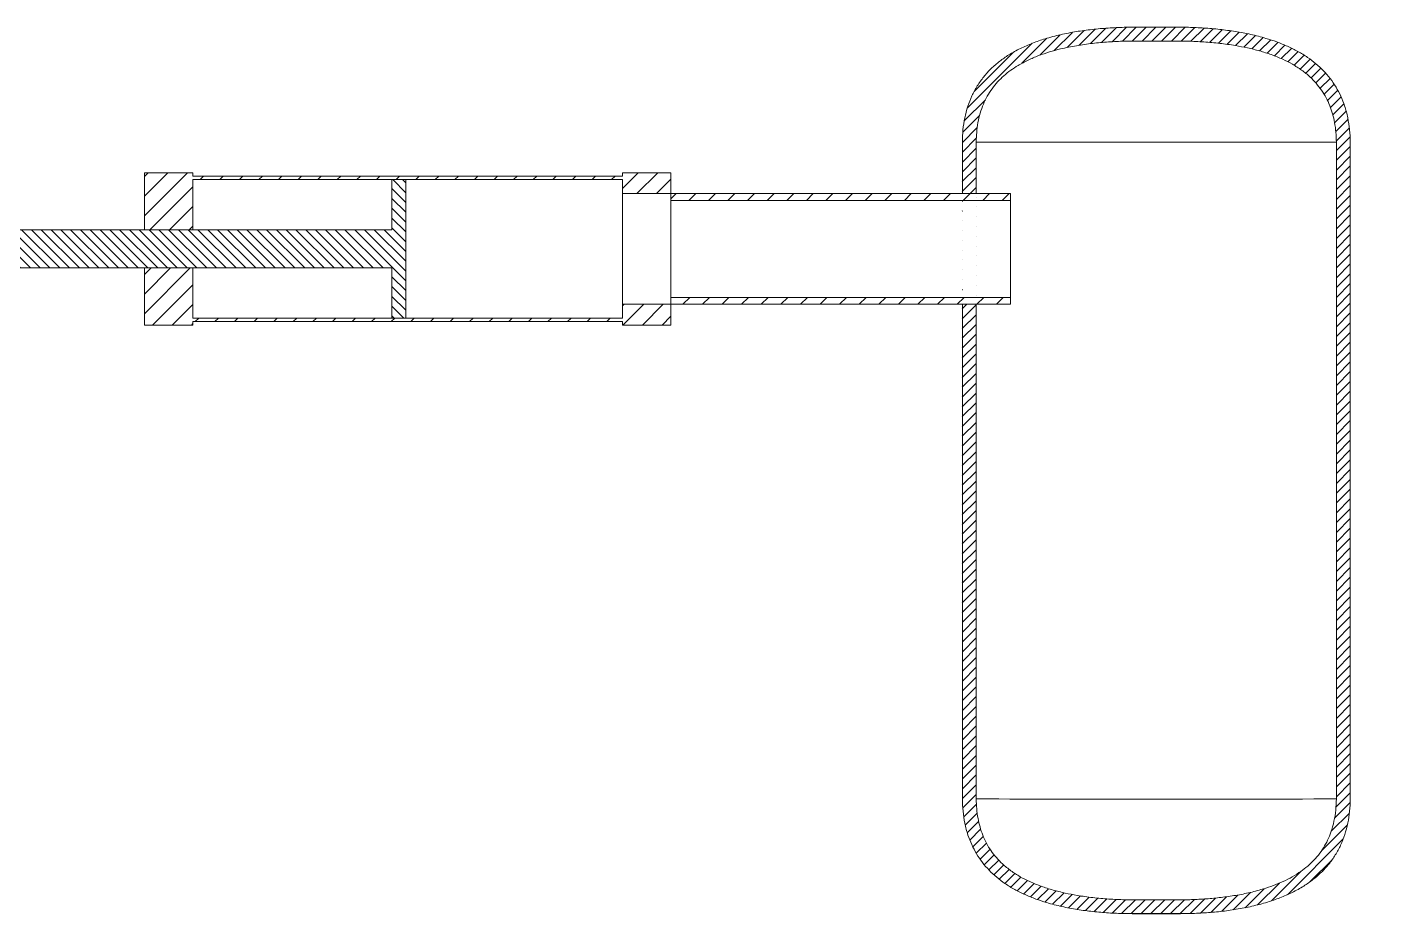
# Model space of a CAD drawing. Header units: inches. Extents: x 0 to 11, y 0 to 6.4.
# Drawn here: x 5.48 to 10.96, y 2.84 to 6.39 of the extents above; entities that cross this region are included whole.
import ezdxf

# ---------------------------------------------------------------- set-up
doc = ezdxf.new("R2010")
doc.units = ezdxf.units.IN
doc.header["$MEASUREMENT"] = 0

msp = doc.modelspace()

# ---------------------------------------------------------------- hatches: boundary and pattern name
at = {"linetype": 'Continuous'}
h = msp.add_hatch(dxfattribs=at)
h.set_pattern_fill('ANSI31', scale=0.222222, style=0)
edge = h.paths.add_edge_path(flags=0)
edge.add_line((9.2861, 5.2815), (9.2306, 5.2815))
edge.add_ellipse((10.0083, 5.5038), major_axis=(0, 567.1541), ratio=0.00137137, start_angle=90.02245, end_angle=90.222934)
edge.add_spline(control_points=[(9.2306, 3.297), (9.2308, 3.2782), (9.2319, 3.2595), (9.2362, 3.2225), (9.2393, 3.2042), (9.2459, 3.1769), (9.2483, 3.1679), (9.2525, 3.1544), (9.254, 3.1499), (9.2571, 3.141), (9.2588, 3.1366), (9.2673, 3.1149), (9.2754, 3.0981), (9.2893, 3.0739), (9.2943, 3.066), (9.3023, 3.0544), (9.305, 3.0506), (9.3107, 3.043), (9.3136, 3.0393), (9.3284, 3.021), (9.3412, 3.0075), (9.3687, 2.9823), (9.3833, 2.9707), (9.4027, 2.9572), (9.4066, 2.9546), (9.4144, 2.9495), (9.4184, 2.947), (9.4304, 2.9397), (9.4385, 2.935), (9.4631, 2.9218), (9.4799, 2.9139), (9.5142, 2.8996), (9.5317, 2.8932), (9.5584, 2.8845), (9.5674, 2.8818), (9.5854, 2.8766), (9.5944, 2.8742), (9.6216, 2.8674), (9.6397, 2.8634), (9.6945, 2.8529), (9.7313, 2.8479), (9.8052, 2.8405), (9.8424, 2.8383), (9.8797, 2.8371)], knot_values=[0, 0, 0, 0, 0.0625, 0.0625, 0.125, 0.125, 0.15625, 0.15625, 0.171875, 0.171875, 0.1875, 0.1875, 0.25, 0.25, 0.28125, 0.28125, 0.296875, 0.296875, 0.3125, 0.3125, 0.375, 0.375, 0.4375, 0.4375, 0.453125, 0.453125, 0.46875, 0.46875, 0.5, 0.5, 0.5625, 0.5625, 0.625, 0.625, 0.65625, 0.65625, 0.6875, 0.6875, 0.75, 0.75, 0.875, 0.875, 1, 1, 1, 1], weights=[1, 1, 1, 1, 1, 1, 1, 1, 1, 1, 1, 1, 1, 1, 1, 1, 1, 1, 1, 1, 1, 1, 1, 1, 1, 1, 1, 1, 1, 1, 1, 1, 1, 1, 1, 1, 1, 1, 1, 1, 1, 1, 1, 1], degree=3, periodic=0)
edge.add_line((9.8797, 2.8371), (10.1369, 2.8371))
edge.add_spline(control_points=[(10.1369, 2.8371), (10.1743, 2.8383), (10.2115, 2.8405), (10.2854, 2.8479), (10.3222, 2.8529), (10.377, 2.8634), (10.3951, 2.8674), (10.4223, 2.8742), (10.4313, 2.8766), (10.4493, 2.8818), (10.4583, 2.8845), (10.485, 2.8932), (10.5026, 2.8997), (10.537, 2.914), (10.5539, 2.922), (10.5786, 2.9353), (10.5867, 2.9399), (10.5987, 2.9473), (10.6027, 2.9498), (10.6106, 2.9549), (10.6145, 2.9575), (10.6337, 2.9709), (10.6482, 2.9825), (10.6756, 3.0077), (10.6885, 3.0212), (10.7122, 3.0506), (10.7228, 3.066), (10.7414, 3.0982), (10.7494, 3.1149), (10.7579, 3.1367), (10.7595, 3.1411), (10.7627, 3.1499), (10.7641, 3.1544), (10.7683, 3.1679), (10.7708, 3.1769), (10.7773, 3.2042), (10.7805, 3.2225), (10.7847, 3.2596), (10.7859, 3.2782), (10.7861, 3.297)], knot_values=[0, 0, 0, 0, 0.125, 0.125, 0.25, 0.25, 0.3125, 0.3125, 0.34375, 0.34375, 0.375, 0.375, 0.4375, 0.4375, 0.5, 0.5, 0.53125, 0.53125, 0.546875, 0.546875, 0.5625, 0.5625, 0.625, 0.625, 0.6875, 0.6875, 0.75, 0.75, 0.8125, 0.8125, 0.828125, 0.828125, 0.84375, 0.84375, 0.875, 0.875, 0.9375, 0.9375, 1, 1, 1, 1], weights=[1, 1, 1, 1, 1, 1, 1, 1, 1, 1, 1, 1, 1, 1, 1, 1, 1, 1, 1, 1, 1, 1, 1, 1, 1, 1, 1, 1, 1, 1, 1, 1, 1, 1, 1, 1, 1, 1, 1, 1], degree=3, periodic=0)
edge.add_ellipse((10.0083, 5.5038), major_axis=(0, 567.1541), ratio=0.00137137, start_angle=269.777066, end_angle=270.043336)
edge.add_spline(control_points=[(10.7861, 5.9327), (10.7859, 5.9516), (10.7847, 5.9702), (10.7805, 6.0072), (10.7773, 6.0256), (10.7708, 6.0528), (10.7683, 6.0619), (10.7641, 6.0754), (10.7627, 6.0798), (10.7595, 6.0887), (10.7579, 6.0931), (10.7494, 6.1149), (10.7413, 6.1317), (10.7273, 6.1559), (10.7223, 6.1638), (10.7144, 6.1754), (10.7116, 6.1792), (10.706, 6.1867), (10.7031, 6.1905), (10.6883, 6.2087), (10.6755, 6.2223), (10.648, 6.2475), (10.6333, 6.2591), (10.614, 6.2725), (10.6101, 6.2752), (10.6022, 6.2803), (10.5983, 6.2828), (10.5863, 6.2901), (10.5782, 6.2947), (10.5536, 6.3079), (10.5368, 6.3158), (10.5025, 6.3302), (10.485, 6.3366), (10.4583, 6.3452), (10.4493, 6.348), (10.4313, 6.3531), (10.4223, 6.3556), (10.3951, 6.3624), (10.3769, 6.3664), (10.3222, 6.3768), (10.2854, 6.3819), (10.2115, 6.3892), (10.1743, 6.3915), (10.137, 6.3927)], knot_values=[0, 0, 0, 0, 0.0625, 0.0625, 0.125, 0.125, 0.15625, 0.15625, 0.171875, 0.171875, 0.1875, 0.1875, 0.25, 0.25, 0.28125, 0.28125, 0.296875, 0.296875, 0.3125, 0.3125, 0.375, 0.375, 0.4375, 0.4375, 0.453125, 0.453125, 0.46875, 0.46875, 0.5, 0.5, 0.5625, 0.5625, 0.625, 0.625, 0.65625, 0.65625, 0.6875, 0.6875, 0.75, 0.75, 0.875, 0.875, 1, 1, 1, 1], weights=[1, 1, 1, 1, 1, 1, 1, 1, 1, 1, 1, 1, 1, 1, 1, 1, 1, 1, 1, 1, 1, 1, 1, 1, 1, 1, 1, 1, 1, 1, 1, 1, 1, 1, 1, 1, 1, 1, 1, 1, 1, 1, 1, 1], degree=3, periodic=0)
edge.add_line((10.137, 6.3927), (9.8797, 6.3927))
edge.add_spline(control_points=[(9.8797, 6.3927), (9.8424, 6.3915), (9.8052, 6.3892), (9.7312, 6.3819), (9.6944, 6.3768), (9.6397, 6.3663), (9.6215, 6.3624), (9.5943, 6.3556), (9.5853, 6.3531), (9.5673, 6.348), (9.5583, 6.3452), (9.5316, 6.3365), (9.514, 6.3301), (9.4796, 6.3157), (9.4628, 6.3078), (9.4381, 6.2945), (9.4299, 6.2898), (9.4179, 6.2825), (9.4139, 6.28), (9.4061, 6.2748), (9.4022, 6.2722), (9.383, 6.2588), (9.3684, 6.2472), (9.341, 6.2221), (9.3281, 6.2085), (9.3044, 6.1791), (9.2939, 6.1637), (9.2753, 6.1316), (9.2673, 6.1148), (9.2587, 6.0931), (9.2571, 6.0887), (9.254, 6.0798), (9.2525, 6.0753), (9.2483, 6.0619), (9.2458, 6.0528), (9.2393, 6.0256), (9.2362, 6.0072), (9.2319, 5.9702), (9.2308, 5.9515), (9.2306, 5.9327)], knot_values=[0, 0, 0, 0, 0.125, 0.125, 0.25, 0.25, 0.3125, 0.3125, 0.34375, 0.34375, 0.375, 0.375, 0.4375, 0.4375, 0.5, 0.5, 0.53125, 0.53125, 0.546875, 0.546875, 0.5625, 0.5625, 0.625, 0.625, 0.6875, 0.6875, 0.75, 0.75, 0.8125, 0.8125, 0.828125, 0.828125, 0.84375, 0.84375, 0.875, 0.875, 0.9375, 0.9375, 1, 1, 1, 1], weights=[1, 1, 1, 1, 1, 1, 1, 1, 1, 1, 1, 1, 1, 1, 1, 1, 1, 1, 1, 1, 1, 1, 1, 1, 1, 1, 1, 1, 1, 1, 1, 1, 1, 1, 1, 1, 1, 1, 1, 1], degree=3, periodic=0)
edge.add_ellipse((10.0083, 5.5038), major_axis=(0, 567.1541), ratio=0.00137137, start_angle=89.956664, end_angle=89.97755)
edge.add_line((9.2306, 5.726), (9.2861, 5.726))
edge.add_ellipse((10.0083, 5.5038), major_axis=(0, 526.6431), ratio=0.00137137, start_angle=89.95337, end_angle=89.975823, ccw=False)
edge.add_spline(control_points=[(9.2861, 5.9324), (9.2863, 5.9494), (9.2874, 5.9662), (9.2912, 5.9995), (9.2941, 6.016), (9.302, 6.0485), (9.307, 6.0645), (9.315, 6.0843), (9.3167, 6.0882), (9.3202, 6.096), (9.322, 6.0998), (9.3277, 6.1112), (9.3318, 6.1186), (9.3449, 6.1402), (9.3549, 6.1538), (9.3688, 6.1699), (9.3716, 6.1731), (9.3775, 6.1793), (9.3804, 6.1824), (9.3895, 6.1913), (9.3957, 6.197), (9.4151, 6.2134), (9.4287, 6.2234), (9.4502, 6.2372), (9.4575, 6.2416), (9.4723, 6.2499), (9.4798, 6.2539), (9.5025, 6.2651), (9.5179, 6.2718), (9.5493, 6.2839), (9.5652, 6.2893), (9.5895, 6.2966), (9.5976, 6.2989), (9.6139, 6.3032), (9.6222, 6.3053), (9.6469, 6.3111), (9.6635, 6.3145), (9.7133, 6.3234), (9.7468, 6.3278), (9.8139, 6.3341), (9.8476, 6.3361), (9.8814, 6.3371)], knot_values=[0, 0, 0, 0, 0.0625, 0.0625, 0.125, 0.125, 0.1875, 0.1875, 0.203125, 0.203125, 0.21875, 0.21875, 0.25, 0.25, 0.3125, 0.3125, 0.328125, 0.328125, 0.34375, 0.34375, 0.375, 0.375, 0.4375, 0.4375, 0.46875, 0.46875, 0.5, 0.5, 0.5625, 0.5625, 0.625, 0.625, 0.65625, 0.65625, 0.6875, 0.6875, 0.75, 0.75, 0.875, 0.875, 1, 1, 1, 1], weights=[1, 1, 1, 1, 1, 1, 1, 1, 1, 1, 1, 1, 1, 1, 1, 1, 1, 1, 1, 1, 1, 1, 1, 1, 1, 1, 1, 1, 1, 1, 1, 1, 1, 1, 1, 1, 1, 1, 1, 1, 1, 1], degree=3, periodic=0)
edge.add_line((9.8814, 6.3371), (10.1352, 6.3371))
edge.add_spline(control_points=[(10.1352, 6.3371), (10.1689, 6.3361), (10.2023, 6.3341), (10.2688, 6.3279), (10.3019, 6.3236), (10.351, 6.3149), (10.3673, 6.3116), (10.3997, 6.3041), (10.4158, 6.2999), (10.4478, 6.2904), (10.4637, 6.2851), (10.4874, 6.2762), (10.4953, 6.273), (10.5109, 6.2663), (10.5187, 6.2628), (10.5417, 6.2516), (10.5566, 6.2434), (10.5852, 6.2253), (10.599, 6.2154), (10.6153, 6.2018), (10.6186, 6.199), (10.6249, 6.1933), (10.6281, 6.1903), (10.6373, 6.1814), (10.6432, 6.1752), (10.66, 6.1561), (10.6701, 6.1425), (10.6813, 6.1244), (10.6835, 6.1208), (10.6877, 6.1133), (10.6897, 6.1095), (10.6956, 6.0981), (10.6991, 6.0903), (10.7089, 6.0667), (10.7141, 6.0506), (10.7202, 6.0258), (10.722, 6.0174), (10.725, 6.0005), (10.7263, 5.9921), (10.7293, 5.9666), (10.7303, 5.9495), (10.7306, 5.9324)], knot_values=[0, 0, 0, 0, 0.125, 0.125, 0.25, 0.25, 0.3125, 0.3125, 0.375, 0.375, 0.4375, 0.4375, 0.46875, 0.46875, 0.5, 0.5, 0.5625, 0.5625, 0.625, 0.625, 0.640625, 0.640625, 0.65625, 0.65625, 0.6875, 0.6875, 0.75, 0.75, 0.765625, 0.765625, 0.78125, 0.78125, 0.8125, 0.8125, 0.875, 0.875, 0.90625, 0.90625, 0.9375, 0.9375, 1, 1, 1, 1], weights=[1, 1, 1, 1, 1, 1, 1, 1, 1, 1, 1, 1, 1, 1, 1, 1, 1, 1, 1, 1, 1, 1, 1, 1, 1, 1, 1, 1, 1, 1, 1, 1, 1, 1, 1, 1, 1, 1, 1, 1, 1, 1], degree=3, periodic=0)
edge.add_ellipse((10.0083, 5.5038), major_axis=(0, 526.6431), ratio=0.00137137, start_angle=269.759957, end_angle=270.04663, ccw=False)
edge.add_spline(control_points=[(10.7305, 3.2974), (10.7303, 3.2804), (10.7293, 3.2635), (10.7254, 3.23), (10.7225, 3.2135), (10.7165, 3.1889), (10.7142, 3.1807), (10.7103, 3.1686), (10.7089, 3.1645), (10.706, 3.1565), (10.7045, 3.1525), (10.6965, 3.1329), (10.6889, 3.1178), (10.6757, 3.0962), (10.671, 3.0892), (10.661, 3.0755), (10.6556, 3.0688), (10.6389, 3.0496), (10.6268, 3.0377), (10.6075, 3.0214), (10.6009, 3.0161), (10.5906, 3.0086), (10.5871, 3.0062), (10.5801, 3.0014), (10.5765, 2.999), (10.5586, 2.9876), (10.5439, 2.9794), (10.5137, 2.9645), (10.4982, 2.9578), (10.4668, 2.9457), (10.4508, 2.9403), (10.4264, 2.933), (10.4183, 2.9307), (10.4019, 2.9263), (10.3937, 2.9243), (10.3691, 2.9185), (10.3526, 2.9152), (10.3029, 2.9063), (10.2696, 2.902), (10.2026, 2.8957), (10.169, 2.8937), (10.1352, 2.8926)], knot_values=[0, 0, 0, 0, 0.0625, 0.0625, 0.125, 0.125, 0.15625, 0.15625, 0.171875, 0.171875, 0.1875, 0.1875, 0.25, 0.25, 0.28125, 0.28125, 0.3125, 0.3125, 0.375, 0.375, 0.40625, 0.40625, 0.421875, 0.421875, 0.4375, 0.4375, 0.5, 0.5, 0.5625, 0.5625, 0.625, 0.625, 0.65625, 0.65625, 0.6875, 0.6875, 0.75, 0.75, 0.875, 0.875, 1, 1, 1, 1], weights=[1, 1, 1, 1, 1, 1, 1, 1, 1, 1, 1, 1, 1, 1, 1, 1, 1, 1, 1, 1, 1, 1, 1, 1, 1, 1, 1, 1, 1, 1, 1, 1, 1, 1, 1, 1, 1, 1, 1, 1, 1, 1], degree=3, periodic=0)
edge.add_line((10.1352, 2.8926), (9.8815, 2.8926))
edge.add_spline(control_points=[(9.8815, 2.8926), (9.8478, 2.8937), (9.8144, 2.8956), (9.7479, 2.9019), (9.7148, 2.9062), (9.6657, 2.9149), (9.6494, 2.9182), (9.617, 2.9256), (9.6009, 2.9298), (9.5689, 2.9393), (9.553, 2.9446), (9.5293, 2.9536), (9.5214, 2.9567), (9.5058, 2.9634), (9.498, 2.967), (9.475, 2.9782), (9.4601, 2.9864), (9.4315, 3.0044), (9.4177, 3.0143), (9.4013, 3.028), (9.3981, 3.0308), (9.3917, 3.0365), (9.3886, 3.0394), (9.3794, 3.0484), (9.3735, 3.0545), (9.3567, 3.0736), (9.3466, 3.0872), (9.3354, 3.1053), (9.3332, 3.109), (9.329, 3.1165), (9.3269, 3.1202), (9.3211, 3.1317), (9.3175, 3.1395), (9.3078, 3.163), (9.3026, 3.1792), (9.2964, 3.204), (9.2947, 3.2124), (9.2916, 3.2292), (9.2904, 3.2377), (9.2874, 3.2632), (9.2863, 3.2802), (9.2861, 3.2974)], knot_values=[0, 0, 0, 0, 0.125, 0.125, 0.25, 0.25, 0.3125, 0.3125, 0.375, 0.375, 0.4375, 0.4375, 0.46875, 0.46875, 0.5, 0.5, 0.5625, 0.5625, 0.625, 0.625, 0.640625, 0.640625, 0.65625, 0.65625, 0.6875, 0.6875, 0.75, 0.75, 0.765625, 0.765625, 0.78125, 0.78125, 0.8125, 0.8125, 0.875, 0.875, 0.90625, 0.90625, 0.9375, 0.9375, 1, 1, 1, 1], weights=[1, 1, 1, 1, 1, 1, 1, 1, 1, 1, 1, 1, 1, 1, 1, 1, 1, 1, 1, 1, 1, 1, 1, 1, 1, 1, 1, 1, 1, 1, 1, 1, 1, 1, 1, 1, 1, 1, 1, 1, 1, 1], degree=3, periodic=0)
edge.add_ellipse((10.0083, 5.5038), major_axis=(0, 526.6431), ratio=0.00137137, start_angle=90.024177, end_angle=90.240043, ccw=False)
h = msp.add_hatch(dxfattribs=at)
h.set_pattern_fill('ANSI31', scale=0.444444, style=0)
h.paths.add_polyline_path([(5.9509, 5.8093), (5.9509, 5.5802), (6.1454, 5.5802), (6.1454, 5.7815), (7.8676, 5.7815), (7.8676, 5.726), (8.062, 5.726), (8.062, 5.8093), (7.8676, 5.8093), (7.8676, 5.7954), (6.1454, 5.7954), (6.1454, 5.8093)], flags=0)
h = msp.add_hatch(dxfattribs=at)
h.set_pattern_fill('ANSI31', scale=0.222222, angle=90, style=0)
h.paths.add_polyline_path([(6.9988, 5.7815), (6.9433, 5.7815), (6.9433, 5.5802), (2.9433, 5.5802), (2.9433, 5.4274), (6.9433, 5.4274), (6.9433, 5.226), (6.9988, 5.226)], flags=0)
h = msp.add_hatch(dxfattribs=at)
h.set_pattern_fill('ANSI31', scale=0.444444, style=0)
h.paths.add_polyline_path([(9.4232, 5.6982), (9.4232, 5.726), (8.062, 5.726), (8.062, 5.6982)], flags=0)
h = msp.add_hatch(dxfattribs=at)
h.set_pattern_fill('ANSI31', scale=0.444444, style=0)
h.paths.add_polyline_path([(5.9509, 5.4274), (5.9509, 5.1982), (6.1454, 5.1982), (6.1454, 5.2121), (7.8676, 5.2121), (7.8676, 5.1982), (8.062, 5.1982), (8.062, 5.2815), (7.8676, 5.2815), (7.8676, 5.226), (6.1454, 5.226), (6.1454, 5.4274)], flags=0)
h = msp.add_hatch(dxfattribs=at)
h.set_pattern_fill('ANSI31', scale=0.444444, style=0)
h.paths.add_polyline_path([(8.062, 5.3093), (8.062, 5.2815), (9.4232, 5.2815), (9.4232, 5.3093)], flags=0)

# ---------------------------------------------------------------- linework, layer by layer
at = {"color": 7, "linetype": 'Continuous', "lineweight": 15}
for p, q in [((10.137, 6.3927), (9.8797, 6.3927)), ((9.8814, 6.3371), (10.1352, 6.3371)), ((6.1454, 5.8093), (5.9509, 5.8093)), ((5.9509, 5.5802), (5.9509, 5.8093)), ((6.1454, 5.7954), (6.1454, 5.8093)), ((7.8676, 5.8093), (7.8676, 5.7954)), ((8.062, 5.8093), (7.8676, 5.8093)), ((8.062, 5.8093), (8.062, 5.726)), ((7.8676, 5.7954), (6.1454, 5.7954)), ((7.8676, 5.7815), (6.1454, 5.7815)), ((6.1454, 5.5802), (6.1454, 5.7815)), ((6.9433, 5.5802), (6.9433, 5.7815)), ((6.9433, 5.7815), (6.9988, 5.7815)), ((6.9988, 5.7815), (6.9988, 5.226)), ((7.8676, 5.7815), (7.8676, 5.726)), ((7.8676, 5.726), (8.062, 5.726)), ((7.8676, 5.726), (7.8676, 5.2815)), ((9.4232, 5.726), (8.062, 5.726)), ((8.062, 5.726), (8.062, 5.6982)), ((9.4232, 5.6982), (8.062, 5.6982)), ((8.062, 5.3093), (8.062, 5.6982)), ((9.2861, 5.726), (9.2306, 5.726)), ((9.4232, 5.726), (9.4232, 5.6982)), ((9.4232, 5.3093), (9.4232, 5.6982)), ((2.9433, 5.5802), (6.9433, 5.5802)), ((5.9509, 5.5802), (6.1454, 5.5802)), ((6.9433, 5.4274), (2.9433, 5.4274)), ((6.1454, 5.4274), (5.9509, 5.4274)), ((5.9509, 5.1982), (5.9509, 5.4274)), ((6.1454, 5.226), (6.1454, 5.4274)), ((6.9433, 5.226), (6.9433, 5.4274)), ((7.8676, 5.2815), (7.8676, 5.226)), ((8.062, 5.2815), (7.8676, 5.2815)), ((8.062, 5.3093), (9.4232, 5.3093)), ((8.062, 5.3093), (8.062, 5.2815)), ((8.062, 5.2815), (8.062, 5.1982)), ((8.062, 5.2815), (9.4232, 5.2815)), ((9.2306, 5.2815), (9.2861, 5.2815)), ((9.4232, 5.3093), (9.4232, 5.2815)), ((6.1454, 5.226), (7.8676, 5.226)), ((6.1454, 5.2121), (7.8676, 5.2121)), ((6.1454, 5.1982), (6.1454, 5.2121)), ((6.9988, 5.226), (6.9433, 5.226)), ((7.8676, 5.2121), (7.8676, 5.1982)), ((5.9509, 5.1982), (6.1454, 5.1982)), ((7.8676, 5.1982), (8.062, 5.1982)), ((10.1352, 2.8926), (9.8815, 2.8926)), ((9.8672, 2.8376), (9.8798, 2.8371)), ((9.8797, 2.8371), (10.1369, 2.8371)), ((10.1368, 2.8371), (10.1496, 2.8376))]:
    msp.add_line(p, q, dxfattribs=at)
for centre, radius, start, end in [((10.0083, 43.0577), 36.7207, 269.80199, 270.19801), ((10.0083, 217.572), 211.6408, 269.804478, 270.195522), ((10.0083, 216.5648), 213.2686, 269.805972, 270.194028), ((10.0083, 42.2254), 39.3885, 269.81296, 270.18704)]:
    msp.add_arc(centre, radius, start, end, dxfattribs=at)
for major_axis, start_param, end_param in [((0, 567.1541), 1.57004, 1.570405), ((0, 526.6431), 1.569982, 1.570374), ((0, 526.6431), 4.708199, 4.713203), ((0, 567.1541), 4.708498, 4.713145), ((0, 567.1541), 1.571188, 1.574687), ((0, 526.6431), 1.571218, 1.574986)]:
    msp.add_ellipse((10.0083, 5.5038), major_axis=major_axis, ratio=0.001371, start_param=start_param, end_param=end_param, dxfattribs=at)
for points, knots in [([(9.8797, 6.3927), (9.8583, 6.3918), (9.8155, 6.3901), (9.7514, 6.3845), (9.6876, 6.3759), (9.6245, 6.3637), (9.5659, 6.3482), (9.512, 6.3298), (9.4631, 6.3085), (9.4189, 6.2841), (9.3798, 6.2568), (9.346, 6.2275), (9.3156, 6.1945), (9.2896, 6.1577), (9.2683, 6.118), (9.2514, 6.075), (9.2396, 6.0291), (9.2323, 5.9812), (9.2311, 5.9489), (9.2306, 5.9327)], [0, 0, 0, 0, 0.0717374, 0.1436478, 0.2155246, 0.2872546, 0.3588403, 0.4183381, 0.4779099, 0.537318, 0.5872447, 0.6372933, 0.6871569, 0.7373118, 0.7876682, 0.8378504, 0.8918105, 0.9459537, 1, 1, 1, 1]), ([(10.7861, 5.9327), (10.7855, 5.9491), (10.7843, 5.9817), (10.7768, 6.0302), (10.7651, 6.0753), (10.749, 6.1163), (10.7297, 6.1531), (10.7064, 6.1875), (10.6791, 6.2189), (10.6487, 6.2472), (10.6143, 6.2732), (10.5763, 6.2965), (10.5348, 6.317), (10.4919, 6.3344), (10.4427, 6.3505), (10.3871, 6.3648), (10.3253, 6.3765), (10.2627, 6.3847), (10.1999, 6.3901), (10.1579, 6.3918), (10.137, 6.3927)], [0, 0, 0, 0, 0.05467, 0.10944, 0.164019, 0.210328, 0.256772, 0.303058, 0.349296, 0.395685, 0.441967, 0.493422, 0.545053, 0.596767, 0.648334, 0.718501, 0.788801, 0.859234, 0.929696, 1, 1, 1, 1]), ([(9.2861, 5.9324), (9.2866, 5.9454), (9.2875, 5.9714), (9.2928, 6.0102), (9.3016, 6.0483), (9.3141, 6.084), (9.3302, 6.1168), (9.3493, 6.1466), (9.3716, 6.174), (9.3968, 6.1986), (9.4243, 6.2205), (9.4567, 6.2418), (9.4941, 6.2616), (9.5364, 6.2795), (9.5799, 6.2942), (9.6304, 6.3078), (9.6877, 6.3195), (9.752, 6.3286), (9.8166, 6.3345), (9.8598, 6.3363), (9.8814, 6.3371)], [0, 0, 0, 0, 0.048125, 0.09646, 0.144688, 0.192666, 0.236163, 0.279802, 0.323297, 0.366601, 0.410032, 0.453387, 0.509855, 0.566511, 0.623268, 0.679875, 0.759801, 0.839852, 0.919975, 1, 1, 1, 1]), ([(10.1352, 6.3371), (10.1565, 6.3363), (10.199, 6.3345), (10.2626, 6.3287), (10.3211, 6.3206), (10.3745, 6.3104), (10.4225, 6.2985), (10.4697, 6.2835), (10.5138, 6.2657), (10.5546, 6.245), (10.5915, 6.2214), (10.6235, 6.1957), (10.65, 6.1683), (10.6717, 6.1405), (10.69, 6.1104), (10.7046, 6.0784), (10.7158, 6.0451), (10.724, 6.0094), (10.7292, 5.9718), (10.7301, 5.9455), (10.7306, 5.9324)], [0, 0, 0, 0, 0.078797, 0.157619, 0.236382, 0.297392, 0.358522, 0.419569, 0.480464, 0.534501, 0.588639, 0.642568, 0.685943, 0.729447, 0.772803, 0.816073, 0.85948, 0.902796, 0.95139, 1, 1, 1, 1]), ([(9.2306, 3.297), (9.2312, 3.2807), (9.2324, 3.248), (9.2398, 3.1995), (9.2516, 3.1545), (9.2677, 3.1135), (9.287, 3.0766), (9.3103, 3.0422), (9.3375, 3.0109), (9.368, 2.9826), (9.4023, 2.9566), (9.4404, 2.9333), (9.4818, 2.9127), (9.5247, 2.8954), (9.574, 2.8793), (9.6295, 2.865), (9.6914, 2.8533), (9.754, 2.8451), (9.8168, 2.8396), (9.8588, 2.8379), (9.8797, 2.8371)], [0, 0, 0, 0, 0.054667, 0.109435, 0.164012, 0.210318, 0.25676, 0.303045, 0.349281, 0.395667, 0.441947, 0.4934, 0.54503, 0.596742, 0.648307, 0.718479, 0.788785, 0.859223, 0.929691, 1, 1, 1, 1]), ([(9.8815, 2.8926), (9.8602, 2.8935), (9.8177, 2.8952), (9.754, 2.901), (9.6955, 2.9092), (9.6422, 2.9194), (9.5941, 2.9313), (9.547, 2.9463), (9.5029, 2.9641), (9.4621, 2.9848), (9.4251, 3.0084), (9.3932, 3.0341), (9.3666, 3.0614), (9.345, 3.0893), (9.3267, 3.1193), (9.312, 3.1514), (9.3009, 3.1847), (9.2927, 3.2204), (9.2875, 3.258), (9.2866, 3.2843), (9.2861, 3.2974)], [0, 0, 0, 0, 0.078806, 0.157636, 0.236409, 0.297426, 0.358564, 0.419618, 0.48052, 0.534552, 0.588684, 0.642607, 0.68598, 0.729482, 0.772835, 0.816102, 0.859507, 0.902822, 0.951402, 1, 1, 1, 1]), ([(10.7305, 3.2974), (10.73, 3.2824), (10.7288, 3.2523), (10.7217, 3.2077), (10.7107, 3.1673), (10.6961, 3.1316), (10.6791, 3.1007), (10.6588, 3.0718), (10.6352, 3.0456), (10.609, 3.0221), (10.5789, 2.9998), (10.5448, 2.9795), (10.5071, 2.9612), (10.468, 2.9459), (10.4226, 2.9314), (10.3708, 2.9183), (10.3125, 2.9076), (10.2536, 2.9), (10.1944, 2.895), (10.1549, 2.8934), (10.1352, 2.8926)], [0, 0, 0, 0, 0.055609, 0.111324, 0.166815, 0.210253, 0.253822, 0.29724, 0.340578, 0.384054, 0.427439, 0.478987, 0.53071, 0.58252, 0.634189, 0.707183, 0.78031, 0.853572, 0.926865, 1, 1, 1, 1]), ([(10.1369, 2.8371), (10.1583, 2.838), (10.2012, 2.8397), (10.2653, 2.8453), (10.3291, 2.8539), (10.3922, 2.8661), (10.4507, 2.8815), (10.5046, 2.9), (10.5535, 2.9212), (10.5977, 2.9457), (10.6368, 2.9729), (10.6707, 3.0023), (10.7011, 3.0353), (10.727, 3.0721), (10.7483, 3.1118), (10.7652, 3.1548), (10.777, 3.2007), (10.7843, 3.2486), (10.7855, 3.2809), (10.7861, 3.297)], [0, 0, 0, 0, 0.071745, 0.143663, 0.215547, 0.287284, 0.358877, 0.418369, 0.477934, 0.537337, 0.587262, 0.637309, 0.687171, 0.737325, 0.787679, 0.83786, 0.891817, 0.945957, 1, 1, 1, 1])]:
    msp.add_open_spline(points, degree=3, knots=knots, dxfattribs=at)

doc.saveas('drawing.dxf')
